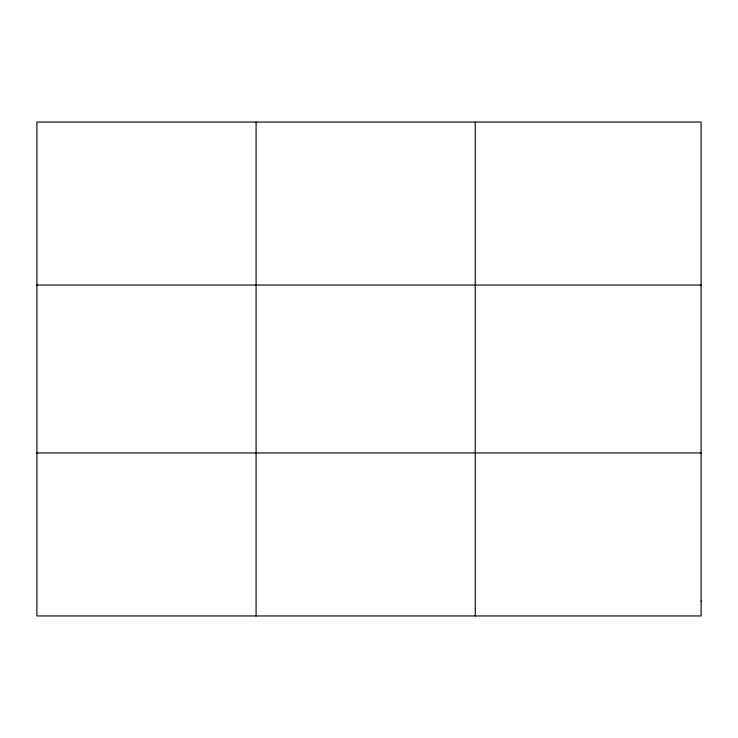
<?xml version="1.0" encoding="UTF-8"?>
<svg xmlns="http://www.w3.org/2000/svg" width="738" height="738" viewBox="0 0 738 738"><rect width="100%" height="100%" fill="white"/><g stroke="black" fill="none" stroke-linecap="round" stroke-linejoin="round"><path stroke-width="1.11" d="M256.086 122.056L256.086 615.944M475.272 122.056L475.272 615.944M36.9 285.043L701.1 285.043M36.9 452.957L701.1 452.957M701.1 601.119L701.1 615.944L36.9 615.944L36.9 122.056L701.1 122.056L701.1 601.119"/></g></svg>
